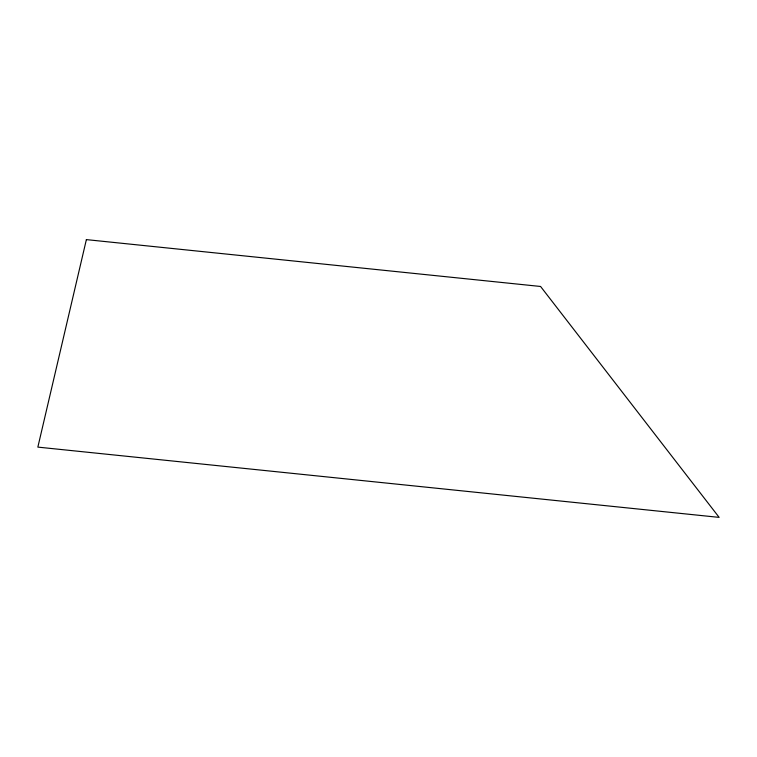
<?xml version="1.0" encoding="UTF-8"?>
<svg xmlns="http://www.w3.org/2000/svg" width="757" height="757" viewBox="0 0 757 757"><rect width="100%" height="100%" fill="white"/><g stroke="black" fill="none" stroke-linecap="round" stroke-linejoin="round"><path stroke-width="1.14" d="M86.374 239.619L37.85 447.113L719.15 517.381L540.574 286.468L86.374 239.619"/></g></svg>
